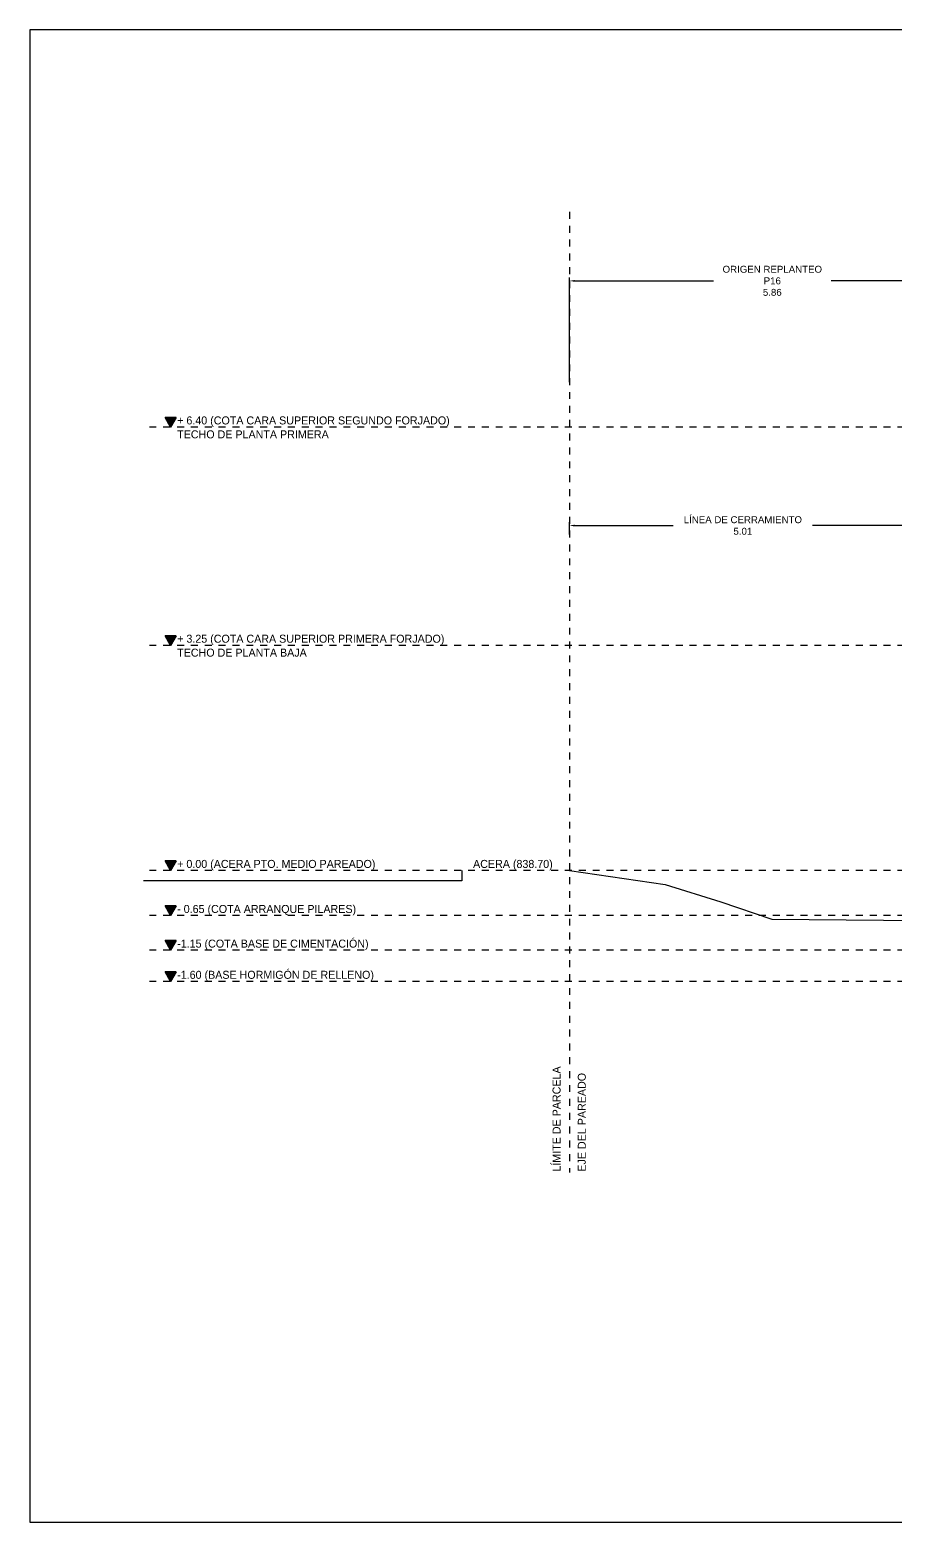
# Model space of a CAD drawing. Extents: x 2455 to 9764, y -806 to 181.
# Drawn here: x 4501.41 to 4513.9, y -409.26 to -387.73 of the extents above; entities that cross this region are included whole.
import ezdxf

# ---------------------------------------------------------------- set-up
doc = ezdxf.new("R2010")
doc.units = 0
doc.header["$LTSCALE"] = 0.2
doc.header["$MEASUREMENT"] = 0
doc.linetypes.add('CONTINUA', pattern=[0])
doc.linetypes.add('RAYITAS', pattern=[0.375, 0.25, -0.125])
doc.layers.add('01_cartela', color=6, linetype='CONTINUOUS', plot=False)
for name, color, linetype in [('01_cotas', 4, 'CONTINUOUS'), ('01_MONO inst', 254, 'CONTINUOUS'), ('01_perfil terreno natural', 170, 'CONTINUOUS'), ('01_proyección', 4, 'RAYITAS'), ('01_textos', 7, 'CONTINUOUS')]:
    doc.layers.add(name, color=color, linetype=linetype)
doc.styles.add('Century Gothic', font='', dxfattribs={"height": 2})
doc.styles.add('Estilo1', font='swissel.ttf')
doc.styles.add('ROMANS', font='romans')
doc.styles.get('Century Gothic').set_extended_font_data('Century Gothic')
doc.dimstyles.new('DECIMAL-50', dxfattribs={"dimtxt": 0.08, "dimasz": 0.15, "dimexe": 0.05, "dimexo": 0.05, "dimgap": 0.09, "dimtad": 0, "dimzin": 0, "dimdsep": 46, "dimtxsty": 'ROMANS', "dimblk": 'DOTSMALL', "dimcen": 0.09, "dimclrt": 7, "dimadec": 0, "dimazin": 0, "dimtfac": 1.38, "dimtix": 1, "dimtofl": 0, "dimtmove": 2, "dimatfit": 3, "dimldrblk": 'OBLIQUE', "dimfxl": 1, "dimtolj": 1, "dimtzin": 0, "dimarcsym": 0})

# ---------------------------------------------------------------- blocks, each defined once
blk = doc.blocks.new('*D450')
at = {"layer": '01_cotas', "color": 0, "linetype": 'CONTINUA', "lineweight": -2, "transparency": 16777216}
for p, q in [((4509.196, -392.811), (4509.196, -391.301)), ((4515.056, -392.811), (4515.056, -391.301))]:
    blk.add_line(p, q, dxfattribs=at)
at = {"layer": '01_cotas', "color": 0, "lineweight": -2, "transparency": 16777216}
for p, q in [((4509.271, -391.351), (4511.275, -391.351)), ((4514.981, -391.351), (4512.978, -391.351))]:
    blk.add_line(p, q, dxfattribs=at)
at = {"layer": '01_cotas', "color": 0, "transparency": 16777216}
for points in [[(4509.271, -391.339), (4509.271, -391.364), (4509.196, -391.351)], [(4514.981, -391.339), (4514.981, -391.364), (4515.056, -391.351)]]:
    blk.add_solid(points, dxfattribs=at)
at = {"layer": '01_cotas', "color": 7, "transparency": 16777216, "insert": (4512.126, -391.351), "char_height": 0.1, "width": 1.52292, "attachment_point": 5, "style": 'Estilo1'}
blk.add_mtext('\\A1;ORIGEN REPLANTEO P16\\P5.86', dxfattribs=at)
blk = doc.blocks.new('*D457')
at = {"layer": '01_cotas', "color": 0, "linetype": 'CONTINUA', "lineweight": -2, "transparency": 16777216}
for p, q in [((4509.196, -395.011), (4509.196, -394.832)), ((4514.206, -395.011), (4514.206, -394.832))]:
    blk.add_line(p, q, dxfattribs=at)
at = {"layer": '01_cotas', "color": 0, "lineweight": -2, "transparency": 16777216}
for p, q in [((4509.271, -394.882), (4510.695, -394.882)), ((4514.131, -394.882), (4512.708, -394.882))]:
    blk.add_line(p, q, dxfattribs=at)
at = {"layer": '01_cotas', "color": 0, "transparency": 16777216}
for points in [[(4509.271, -394.87), (4509.271, -394.895), (4509.196, -394.882)], [(4514.131, -394.87), (4514.131, -394.895), (4514.206, -394.882)]]:
    blk.add_solid(points, dxfattribs=at)
at = {"layer": '01_cotas', "color": 7, "transparency": 16777216, "insert": (4511.701, -394.882), "char_height": 0.1, "attachment_point": 5, "style": 'Estilo1'}
blk.add_mtext('\\A1;LÍNEA DE CERRAMIENTO\\P5.01', dxfattribs=at)

msp = doc.modelspace()

# ---------------------------------------------------------------- hatches: boundary and pattern name
at = {"layer": '01_textos', "ltscale": 0.01}
for color, points in [(120, [(4503.44, -393.461), (4503.36, -393.322), (4503.521, -393.322)]), (120, [(4503.44, -393.461), (4503.36, -393.322), (4503.521, -393.322)]), (120, [(4503.44, -393.461), (4503.521, -393.322), (4503.36, -393.322)]), (120, [(4503.44, -396.611), (4503.36, -396.472), (4503.521, -396.472)]), (120, [(4503.44, -396.611), (4503.36, -396.472), (4503.521, -396.472)]), (120, [(4503.44, -396.611), (4503.521, -396.472), (4503.36, -396.472)]), (10, [(4503.44, -399.861), (4503.36, -399.722), (4503.521, -399.722)]), (10, [(4503.44, -399.861), (4503.36, -399.722), (4503.521, -399.722)]), (10, [(4503.44, -399.861), (4503.521, -399.722), (4503.36, -399.722)]), (120, [(4503.44, -400.511), (4503.36, -400.372), (4503.521, -400.372)]), (120, [(4503.44, -400.511), (4503.36, -400.372), (4503.521, -400.372)]), (120, [(4503.44, -400.511), (4503.521, -400.372), (4503.36, -400.372)]), (120, [(4503.44, -401.011), (4503.36, -400.872), (4503.521, -400.872)]), (120, [(4503.44, -401.011), (4503.36, -400.872), (4503.521, -400.872)]), (120, [(4503.44, -401.011), (4503.521, -400.872), (4503.36, -400.872)]), (120, [(4503.44, -401.461), (4503.36, -401.322), (4503.521, -401.322)]), (120, [(4503.44, -401.461), (4503.36, -401.322), (4503.521, -401.322)]), (120, [(4503.44, -401.461), (4503.521, -401.322), (4503.36, -401.322)])]:
    msp.add_hatch(color=color, dxfattribs=at).paths.add_polyline_path(points)

# ---------------------------------------------------------------- linework, layer by layer
at = {"layer": '01_cartela', "color": 3}
msp.add_lwpolyline([(4501.407, -387.729), (4501.407, -409.264), (4532.045, -409.264), (4532.045, -387.729)], close=True, dxfattribs=at)
at = {"layer": '01_MONO inst'}
for p, q in [((4507.646, -399.861, 0), (4507.646, -400.011, 0)), ((4507.646, -400.011, 0), (4503.047, -400.011, 0))]:
    msp.add_line(p, q, dxfattribs=at)
at = {"layer": '01_perfil terreno natural', "elevation": 0}
msp.add_lwpolyline([(4509.196, -399.861), (4510.578, -400.061), (4511.381, -400.311), (4512.12, -400.561), (4522.87, -400.661), (4530.033, -400.601)], dxfattribs=at)
at = {"layer": '01_proyección', "color": 10}
for p, q in [((4509.196, -390.356, 0), (4509.196, -404.219, 0)), ((4530.033, -399.861, 0), (4503.037, -399.861, 0))]:
    msp.add_line(p, q, dxfattribs=at)
at = {"layer": '01_proyección', "color": 120}
for p, q in [((4530.033, -393.461, 0), (4503.037, -393.461, 0)), ((4530.033, -396.611, 0), (4503.037, -396.611, 0)), ((4530.033, -400.511, 0), (4503.037, -400.511, 0)), ((4530.033, -401.011, 0), (4503.037, -401.011, 0)), ((4530.033, -401.461, 0), (4503.037, -401.461, 0))]:
    msp.add_line(p, q, dxfattribs=at)
at = {"layer": '01_textos', "color": 120, "ltscale": 0.01, "elevation": 0}
for points in [[(4503.44, -393.461), (4503.36, -393.322), (4503.521, -393.322)], [(4503.44, -393.461), (4503.521, -393.322), (4503.36, -393.322)], [(4503.44, -396.611), (4503.36, -396.472), (4503.521, -396.472)], [(4503.44, -396.611), (4503.521, -396.472), (4503.36, -396.472)], [(4503.44, -400.511), (4503.36, -400.372), (4503.521, -400.372)], [(4503.44, -400.511), (4503.521, -400.372), (4503.36, -400.372)], [(4503.44, -401.011), (4503.36, -400.872), (4503.521, -400.872)], [(4503.44, -401.011), (4503.521, -400.872), (4503.36, -400.872)], [(4503.44, -401.461), (4503.36, -401.322), (4503.521, -401.322)], [(4503.44, -401.461), (4503.521, -401.322), (4503.36, -401.322)]]:
    msp.add_lwpolyline(points, close=True, dxfattribs=at)
at = {"layer": '01_textos', "color": 10, "ltscale": 0.01, "elevation": 0}
for points in [[(4503.44, -399.861), (4503.36, -399.722), (4503.521, -399.722)], [(4503.44, -399.861), (4503.521, -399.722), (4503.36, -399.722)]]:
    msp.add_lwpolyline(points, close=True, dxfattribs=at)

# ---------------------------------------------------------------- texts
at = {"layer": '01_MONO inst', "linetype": 'CONTINUA', "ltscale": 1.5, "style": 'Century Gothic'}
msp.add_text('ACERA (838.70)', height=0.1155, dxfattribs=at).set_placement((4507.806, -399.823, 0))
at = {"layer": '01_textos', "color": 120, "ltscale": 0.01, "style": 'Century Gothic'}
for s, p in [('+ 6.40 (COTA CARA SUPERIOR SEGUNDO FORJADO)', (4503.534, -393.423, 0)), ('TECHO DE PLANTA PRIMERA', (4503.534, -393.624, 0)), ('+ 3.25 (COTA CARA SUPERIOR PRIMERA FORJADO)', (4503.534, -396.573, 0)), ('TECHO DE PLANTA BAJA', (4503.534, -396.774, 0)), ('- 0.65 (COTA ARRANQUE PILARES)', (4503.534, -400.473, 0)), ('-1.15 (COTA BASE DE CIMENTACIÓN)', (4503.534, -400.973, 0)), ('-1.60 (BASE HORMIGÓN DE RELLENO)', (4503.534, -401.423, 0))]:
    msp.add_text(s, height=0.1155, dxfattribs=at).set_placement(p)
at = {"layer": '01_textos', "color": 10, "ltscale": 0.01, "style": 'Century Gothic'}
msp.add_text('+ 0.00 (ACERA PTO. MEDIO PAREADO)', height=0.1155, dxfattribs=at).set_placement((4503.534, -399.823, 0))
for s, p in [('LÍMITE DE PARCELA', (4509.069, -404.206, 0)), ('EJE DEL PAREADO', (4509.433, -404.206, 0))]:
    msp.add_text(s, height=0.1155, rotation=90, dxfattribs=at).set_placement(p)

# ---------------------------------------------------------------- dimensions: what is measured, and where the dimension line sits
at = {"layer": '01_cotas'}
for base, p1, p2, text, picture, middle in [((4509.196, -391.351), (4515.056, -392.861, 0), (4509.196, -392.861, 0), 'ORIGEN REPLANTEO P16\\P<>', '*D450', (4512.126, -391.351)), ((4509.196, -394.882), (4514.206, -395.061, 0), (4509.196, -395.061, 0), 'LÍNEA DE CERRAMIENTO\\P<>', '*D457', (4511.701, -394.882))]:
    dim = msp.add_linear_dim(base=base, p1=p1, p2=p2, text=text, dimstyle='DECIMAL-50', override={"dimtxt": 0.1, "dimasz": 0.075, "dimtxsty": 'Estilo1', "dimsah": 1, "dimfxl": 0.09, "dimarcsym": 2}, dxfattribs=at)
    dim.commit()
    dim.dimension.update_dxf_attribs({"geometry": picture, "text_midpoint": middle})

doc.saveas('drawing.dxf')
